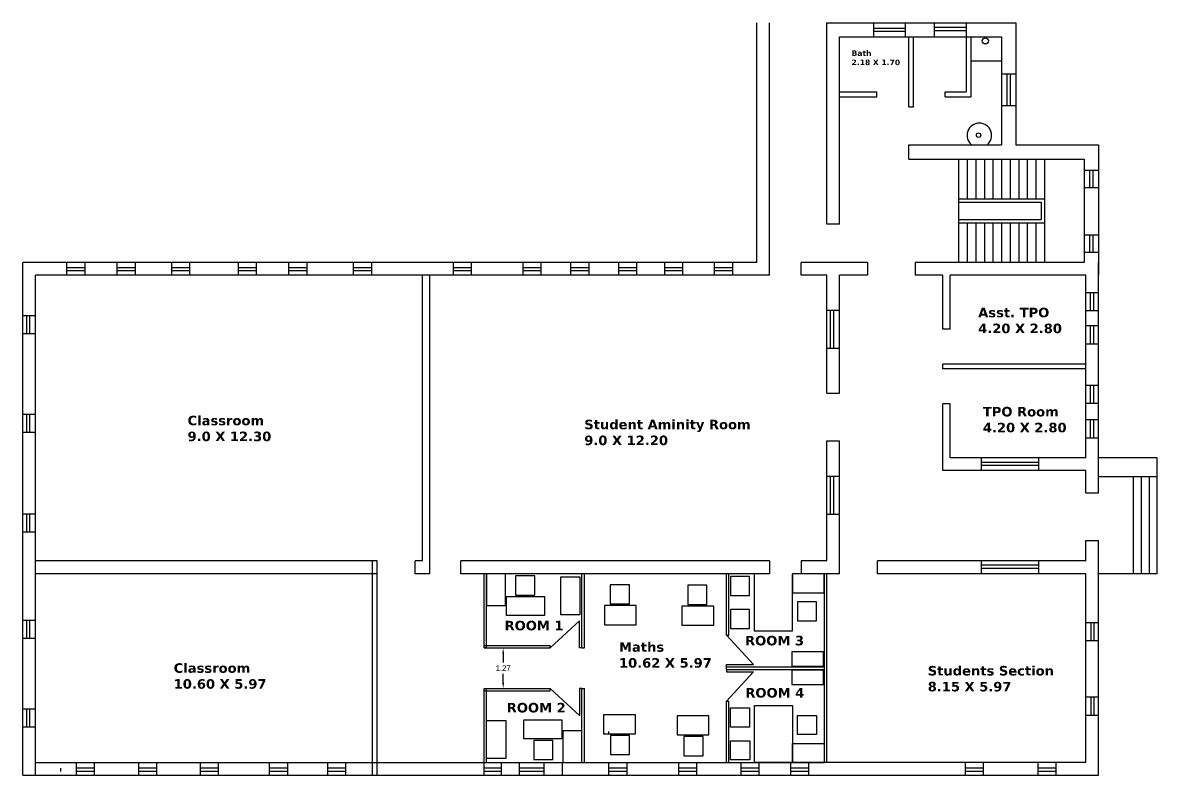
# Model space of a CAD drawing. Header units: inches. Extents: x 9 to 422, y -4 to 100.
# Drawn here: x 65.91 to 101.61, y 74.07 to 97.77 of the extents above; entities that cross this region are included whole.
import ezdxf

# ---------------------------------------------------------------- set-up
doc = ezdxf.new("R2010")
doc.units = ezdxf.units.IN
doc.header["$MEASUREMENT"] = 0
doc.dimstyles.get("Standard").update_dxf_attribs({"dimtxt": 0.18, "dimasz": 0.18, "dimexe": 0.18, "dimexo": 0.0625, "dimgap": 0.09, "dimtad": 0, "dimtih": 1, "dimtoh": 1, "dimdec": 4, "dimzin": 0, "dimdsep": 46, "dimtxsty": 'Standard', "dimcen": 0.09, "dimadec": 0, "dimazin": 0, "dimtfac": 1, "dimtdec": 4, "dimtofl": 0, "dimtmove": 0, "dimatfit": 3, "dimfxl": 1, "dimtolj": 1, "dimtzin": 0, "dimarcsym": 0})

# ---------------------------------------------------------------- blocks, each defined once
blk = doc.blocks.new('*D35')
at = {"color": 0, "lineweight": -2, "transparency": 16777216}
for p, q in [((80.493, 78.079), (81.206, 78.079)), ((81.026, 77.899), (81.026, 77.621)), ((81.026, 76.984), (81.026, 77.261)), ((80.493, 76.804), (81.206, 76.804))]:
    blk.add_line(p, q, dxfattribs=at)
at = {"color": 0, "transparency": 16777216}
for points in [[(80.996, 77.899), (81.056, 77.899), (81.026, 78.079)], [(80.996, 76.984), (81.056, 76.984), (81.026, 76.804)]]:
    blk.add_solid(points, dxfattribs=at)
at = {"layer": 'Defpoints', "color": 0, "transparency": 16777216}
for p in [(80.43, 78.079), (81.026, 78.079), (80.43, 76.804)]:
    blk.add_point(p, dxfattribs=at)
at = {"color": 0, "transparency": 16777216, "insert": (81.026, 77.441), "char_height": 0.18, "attachment_point": 5}
blk.add_mtext('\\A1;1.27', dxfattribs=at)

msp = doc.modelspace()

# ---------------------------------------------------------------- linework, layer by layer
for p, q in [((89.00514, 90.21639), (89.00514, 97.76639)), ((89.40514, 89.81639), (89.40514, 97.76639)), ((91.20514, 97.76639), (97.15514, 97.76639)), ((91.20514, 97.76639), (97.15514, 97.76639)), ((91.20514, 91.41639), (91.20514, 97.76639)), ((92.67636, 97.76639), (92.67636, 97.31639)), ((93.67636, 97.58576), (92.67636, 97.58576)), ((93.67636, 97.48576), (92.67636, 97.48576)), ((93.67636, 97.76639), (93.67636, 97.31639)), ((94.5896, 97.76639), (94.5896, 97.31639)), ((95.5896, 97.60949), (94.5896, 97.60949)), ((95.5896, 97.50949), (94.5896, 97.50949)), ((95.5896, 97.76639), (95.5896, 95.58639)), ((97.15514, 97.76639), (97.15514, 93.91639)), ((91.60514, 97.31639), (96.70514, 97.31639)), ((91.60514, 91.41639), (91.60514, 97.31639)), ((93.78514, 95.11639), (93.78514, 97.31639)), ((93.93514, 95.11639), (93.93514, 97.31639)), ((95.7396, 97.31639), (95.7396, 95.43639)), ((96.70514, 97.31639), (96.70514, 93.91639)), ((95.7396, 96.56639), (96.70514, 96.56639)), ((97.15514, 96.14473), (96.70514, 96.14473)), ((96.88403, 95.14473), (96.88403, 96.14473)), ((96.98403, 95.14473), (96.98403, 96.14473)), ((91.60514, 95.58639), (92.78514, 95.58639)), ((91.60514, 95.43639), (92.78514, 95.43639)), ((92.78514, 95.43639), (92.78514, 95.58639)), ((94.93514, 95.58639), (95.5896, 95.58639)), ((94.93514, 95.43639), (94.93514, 95.58639)), ((94.93514, 95.43639), (95.7396, 95.43639)), ((93.78514, 95.11639), (93.93514, 95.11639)), ((97.15514, 95.14473), (96.70514, 95.14473)), ((93.78514, 93.91639), (96.70514, 93.91639)), ((93.78514, 93.46639), (93.78514, 93.91639)), ((97.15514, 93.91639), (99.75514, 93.91639)), ((99.75514, 93.91639), (99.75514, 89.81639)), ((93.78514, 93.46639), (99.30514, 93.46639)), ((95.35514, 93.46639), (95.35514, 92.11639)), ((95.62514, 93.46639), (95.62514, 92.21639)), ((95.89514, 93.46639), (95.89514, 92.21639)), ((96.16514, 93.46639), (96.16514, 92.21639)), ((96.43514, 93.46639), (96.43514, 92.21639)), ((96.70514, 93.46639), (96.70514, 92.21639)), ((96.97514, 93.46639), (96.97514, 92.21639)), ((97.24514, 93.46639), (97.24514, 92.21639)), ((97.51514, 93.46639), (97.51514, 92.21639)), ((97.78514, 93.46639), (97.78514, 92.21639)), ((98.05514, 93.46639), (98.05514, 90.21639)), ((99.30514, 93.46639), (99.30514, 90.21639)), ((99.30514, 93.12426), (99.75514, 93.12426)), ((99.48598, 92.57426), (99.48598, 93.12426)), ((99.58598, 92.57426), (99.58598, 93.12426)), ((99.30514, 92.57426), (99.75514, 92.57426)), ((95.35514, 92.21639), (98.05514, 92.21639)), ((95.35514, 92.11639), (97.95514, 92.11639)), ((95.35514, 92.11639), (95.35514, 90.21639)), ((97.95514, 92.11639), (97.95514, 91.56639)), ((91.60514, 91.41639), (91.20514, 91.41639)), ((95.35514, 91.56639), (97.95514, 91.56639)), ((95.35514, 91.46639), (98.05514, 91.46639)), ((95.62514, 91.46639), (95.62514, 90.21639)), ((95.89514, 91.46639), (95.89514, 90.21639)), ((96.16514, 91.46639), (96.16514, 90.21639)), ((96.43514, 91.46639), (96.43514, 90.21639)), ((96.70514, 91.46639), (96.70514, 90.21639)), ((96.97514, 91.46639), (96.97514, 90.21639)), ((97.24514, 91.46639), (97.24514, 90.21639)), ((97.51514, 91.46639), (97.51514, 90.21639)), ((97.78514, 91.46639), (97.78514, 90.21639)), ((99.30514, 91.08968), (99.75514, 91.08968)), ((99.48598, 90.53968), (99.48598, 91.08968)), ((99.58598, 90.53968), (99.58598, 91.08968)), ((99.30514, 90.53968), (99.75514, 90.53968)), ((65.91014, 74.06639), (65.91014, 90.21639)), ((89.00514, 90.21639), (65.91014, 90.21639)), ((67.3011, 89.81639), (67.3011, 90.21639)), ((67.3011, 90.05859), (67.8711, 90.05859)), ((67.3011, 89.95859), (67.8711, 89.95859)), ((67.8711, 89.81639), (67.8711, 90.21639)), ((68.88549, 89.81639), (68.88549, 90.21639)), ((68.88549, 90.05859), (69.45549, 90.05859)), ((68.88549, 89.95859), (69.45549, 89.95859)), ((69.45549, 89.81639), (69.45549, 90.21639)), ((70.5992, 89.81639), (70.5992, 90.21639)), ((70.5992, 90.05859), (71.1692, 90.05859)), ((70.5992, 89.95859), (71.1692, 89.95859)), ((71.1692, 89.81639), (71.1692, 90.21639)), ((72.70093, 89.81639), (72.70093, 90.21639)), ((72.70093, 90.05859), (73.27093, 90.05859)), ((72.70093, 89.95859), (73.27093, 89.95859)), ((73.27093, 89.81639), (73.27093, 90.21639)), ((74.28532, 89.81639), (74.28532, 90.21639)), ((74.28532, 90.05859), (74.85532, 90.05859)), ((74.28532, 89.95859), (74.85532, 89.95859)), ((74.85532, 89.81639), (74.85532, 90.21639)), ((76.32238, 89.81639), (76.32238, 90.21639)), ((76.32238, 90.05859), (76.89238, 90.05859)), ((76.32238, 89.95859), (76.89238, 89.95859)), ((76.89238, 89.81639), (76.89238, 90.21639)), ((79.46372, 89.81639), (79.46372, 90.21639)), ((79.46372, 90.05859), (80.03372, 90.05859)), ((79.46372, 89.95859), (80.03372, 89.95859)), ((80.03372, 89.81639), (80.03372, 90.21639)), ((81.65338, 89.81639), (81.65338, 90.21639)), ((81.65338, 90.05859), (82.22338, 90.05859)), ((81.65338, 89.95859), (82.22338, 89.95859)), ((82.22338, 89.81639), (82.22338, 90.21639)), ((83.15934, 89.81639), (83.15934, 90.21639)), ((83.15934, 90.05859), (83.72934, 90.05859)), ((83.15934, 89.95859), (83.72934, 89.95859)), ((83.72934, 89.81639), (83.72934, 90.21639)), ((84.66531, 89.81639), (84.66531, 90.21639)), ((84.66531, 90.05859), (85.23531, 90.05859)), ((84.66531, 89.95859), (85.23531, 89.95859)), ((85.23531, 89.81639), (85.23531, 90.21639)), ((86.10719, 89.81639), (86.10719, 90.21639)), ((86.10719, 90.05859), (86.67719, 90.05859)), ((86.10719, 89.95859), (86.67719, 89.95859)), ((86.67719, 89.81639), (86.67719, 90.21639)), ((87.67725, 89.81639), (87.67725, 90.21639)), ((87.67725, 90.05859), (88.24725, 90.05859)), ((87.67725, 89.95859), (88.24725, 89.95859)), ((88.24725, 89.81639), (88.24725, 90.21639)), ((90.40514, 89.81639), (90.40514, 90.21639)), ((92.48831, 90.21639), (90.40514, 90.21639)), ((92.48831, 90.21639), (90.69579, 90.21639)), ((92.48831, 90.21639), (92.48831, 89.81639)), ((99.30514, 90.21639), (93.98831, 90.21639)), ((99.30514, 90.21639), (93.98831, 90.21639)), ((93.98831, 90.21639), (93.98831, 89.81639)), ((99.75514, 82.96029), (99.75514, 90.21639)), ((66.31014, 74.06639), (66.31014, 89.81639)), ((89.40514, 89.81639), (66.31014, 89.81639)), ((78.49014, 80.81639), (78.49014, 89.81639)), ((78.72014, 80.41639), (78.72014, 89.81639)), ((91.20514, 89.81639), (90.40514, 89.81639)), ((91.20514, 89.81639), (90.69579, 89.81639)), ((91.20514, 86.10305), (91.20514, 89.81639)), ((91.60514, 89.76639), (91.60514, 89.81639)), ((92.48831, 89.81639), (91.60514, 89.81639)), ((92.48831, 89.81639), (91.60514, 89.81639)), ((91.60514, 86.10305), (91.60514, 89.81639)), ((94.85514, 89.81639), (93.98831, 89.81639)), ((94.85514, 89.81639), (93.98831, 89.81639)), ((94.85514, 88.11639), (94.85514, 89.81639)), ((99.35514, 89.81639), (95.08514, 89.81639)), ((99.35514, 89.81639), (95.08514, 89.81639)), ((95.08514, 88.11639), (95.08514, 89.81639)), ((99.35514, 84.06639), (99.35514, 89.81639)), ((99.75514, 89.26456), (99.35514, 89.26456)), ((99.49546, 89.26456), (99.49546, 88.69456)), ((99.59546, 89.26456), (99.59546, 88.69456)), ((66.31014, 88.53523), (65.91014, 88.53523)), ((66.02779, 88.53523), (66.02779, 87.96523)), ((66.12779, 88.53523), (66.12779, 87.96523)), ((91.20514, 88.71486), (91.60514, 88.71486)), ((91.31432, 88.71486), (91.31432, 87.51486)), ((91.41432, 88.71486), (91.41432, 87.51486)), ((99.75514, 88.69456), (99.35514, 88.69456)), ((99.75514, 88.21644), (99.35514, 88.21644)), ((99.49546, 88.21644), (99.49546, 87.64644)), ((99.59546, 88.21644), (99.59546, 87.64644)), ((66.31014, 87.96523), (65.91014, 87.96523)), ((95.08514, 88.11639), (94.85514, 88.11639)), ((91.20514, 87.51486), (91.60514, 87.51486)), ((99.75514, 87.64644), (99.35514, 87.64644)), ((99.35514, 87.01639), (94.85514, 87.01639)), ((94.85514, 86.86639), (94.85514, 87.01639)), ((99.35514, 86.86639), (94.85514, 86.86639)), ((91.20514, 86.10305), (91.60514, 86.10305)), ((99.75514, 86.34648), (99.35514, 86.34648)), ((99.49546, 86.34648), (99.49546, 85.76737)), ((99.59546, 86.34648), (99.59546, 85.76737)), ((94.85514, 83.66639), (94.85514, 85.76639)), ((95.08514, 85.76639), (94.85514, 85.76639)), ((95.08514, 84.06639), (95.08514, 85.76639)), ((99.75514, 85.77648), (99.35514, 85.77648)), ((66.31014, 85.42999), (65.91014, 85.42999)), ((66.02779, 85.42999), (66.02779, 84.85999)), ((66.12779, 85.42999), (66.12779, 84.85999)), ((99.75514, 85.25605), (99.35514, 85.25605)), ((99.49546, 85.25605), (99.49546, 84.68605)), ((99.59546, 85.25605), (99.59546, 84.68605)), ((66.31014, 84.85999), (65.91014, 84.85999)), ((91.20514, 80.81639), (91.20514, 84.60305)), ((91.20514, 84.60305), (91.60514, 84.60305)), ((91.60514, 80.4146), (91.60514, 84.60305)), ((99.75514, 84.68605), (99.35514, 84.68605)), ((99.35514, 84.06639), (95.08514, 84.06639)), ((96.06662, 84.06639), (96.06662, 83.66639)), ((97.86662, 83.91876), (96.06662, 83.91876)), ((97.86662, 84.06639), (97.86662, 83.66639)), ((101.60514, 84.06639), (99.75514, 84.06639)), ((101.60514, 80.4146), (101.60514, 84.06639)), ((99.35514, 83.66639), (94.85514, 83.66639)), ((97.86662, 83.81876), (96.06662, 83.81876)), ((99.35514, 82.96029), (99.35514, 83.66639)), ((91.20514, 83.48718), (91.60514, 83.48718)), ((91.31432, 83.48718), (91.31432, 82.28718)), ((91.41432, 83.48718), (91.41432, 82.28718)), ((101.60514, 83.46639), (99.75514, 83.46639)), ((100.85514, 80.4146), (100.85514, 83.46639)), ((101.10514, 80.4146), (101.10514, 83.46639)), ((101.35514, 80.4146), (101.35514, 83.46639)), ((99.35514, 82.96029), (99.75514, 82.96029)), ((66.31014, 82.29206), (65.91014, 82.29206)), ((66.02779, 82.29206), (66.02779, 81.72206)), ((66.12779, 82.29206), (66.12779, 81.72206)), ((91.20514, 82.28718), (91.60514, 82.28718)), ((66.31014, 81.72206), (65.91014, 81.72206)), ((99.35514, 80.81639), (99.35514, 81.46029)), ((99.35514, 81.46029), (99.75514, 81.46029)), ((99.75514, 74.06639), (99.75514, 81.46029)), ((77.06014, 80.81639), (66.31014, 80.81639)), ((76.91014, 74.06639), (76.91014, 80.81639)), ((77.06014, 74.06639), (77.06014, 80.81639)), ((78.49014, 80.81639), (78.26014, 80.81639)), ((78.26014, 80.41639), (78.26014, 80.81639)), ((79.69014, 80.41639), (79.69014, 80.81639)), ((89.40514, 80.81639), (79.69014, 80.81639)), ((89.40514, 80.81639), (89.40514, 80.4146)), ((91.20514, 80.81639), (90.40514, 80.81639)), ((90.40514, 80.81639), (90.40514, 80.4146)), ((99.35514, 80.81639), (92.80514, 80.81639)), ((92.80514, 80.4146), (92.80514, 80.81639)), ((96.06662, 80.81639), (96.06662, 80.4146)), ((97.86662, 80.67941), (96.06662, 80.67941)), ((97.86662, 80.81639), (97.86662, 80.4146)), ((77.06014, 80.41639), (66.31014, 80.41639)), ((78.49014, 80.41639), (78.26014, 80.41639)), ((78.72014, 80.41639), (78.49014, 80.41639)), ((89.40514, 80.41639), (79.69014, 80.41639)), ((80.43014, 78.07889), (80.43014, 80.41639)), ((81.10131, 80.41616), (80.50131, 80.41616)), ((80.50131, 80.41616), (80.50131, 79.41616)), ((80.50514, 78.07889), (80.50514, 80.41639)), ((81.10131, 79.41616), (81.10131, 80.41616)), ((82.01814, 80.34386), (81.41814, 80.34386)), ((81.41814, 80.34386), (81.41814, 79.74386)), ((82.01814, 79.74386), (82.01814, 80.34386)), ((82.84166, 79.11557), (82.84166, 80.31557)), ((82.84166, 80.31557), (83.44166, 80.31557)), ((83.44166, 80.31557), (83.44166, 79.11557)), ((83.50514, 78.07889), (83.50514, 80.41639)), ((83.58014, 78.07889), (83.58014, 80.41639)), ((88.05514, 78.47889), (88.05514, 80.41639)), ((88.13014, 78.47889), (88.13014, 80.41639)), ((88.78012, 80.3251), (88.18012, 80.3251)), ((88.18012, 80.3251), (88.18012, 79.7251)), ((88.78012, 79.7251), (88.78012, 80.3251)), ((89.40514, 80.4146), (88.92692, 80.4146)), ((88.92692, 80.4146), (88.92692, 78.6146)), ((90.12692, 78.6146), (90.12692, 80.4146)), ((90.12692, 80.4146), (90.12692, 79.8146)), ((91.60514, 80.4146), (90.12692, 80.4146)), ((91.60514, 80.41639), (90.40514, 80.41639)), ((91.12692, 79.8146), (91.12692, 80.4146)), ((91.13014, 74.46639), (91.13014, 80.41639)), ((91.20514, 74.46612), (91.20514, 80.41639)), ((99.35514, 80.41639), (92.80514, 80.41639)), ((99.35514, 80.4146), (92.80514, 80.4146)), ((97.86662, 80.57941), (96.06662, 80.57941)), ((99.35514, 74.46612), (99.35514, 80.41639)), ((101.60514, 80.4146), (99.75514, 80.4146)), ((84.99567, 80.06288), (84.39567, 80.06288)), ((84.39567, 80.06288), (84.39567, 79.46288)), ((84.99567, 79.46288), (84.99567, 80.06288)), ((87.43558, 80.05023), (86.83558, 80.05023)), ((86.83558, 80.05023), (86.83558, 79.45023)), ((87.43558, 79.45023), (87.43558, 80.05023)), ((81.12928, 79.09427), (81.12928, 79.69427)), ((81.12928, 79.69427), (82.32928, 79.69427)), ((81.41814, 79.74386), (82.01814, 79.74386)), ((82.32928, 79.69427), (82.32928, 79.09427)), ((88.18012, 79.7251), (88.78012, 79.7251)), ((90.12692, 79.8146), (91.12692, 79.8146)), ((80.50131, 79.41616), (81.10131, 79.41616)), ((84.21063, 79.40952), (84.21063, 78.80952)), ((85.21063, 79.40952), (84.21063, 79.40952)), ((84.39567, 79.46288), (84.99567, 79.46288)), ((85.21063, 78.80952), (85.21063, 79.40952)), ((86.65053, 79.39687), (86.65053, 78.79687)), ((87.65053, 79.39687), (86.65053, 79.39687)), ((86.83558, 79.45023), (87.43558, 79.45023)), ((87.65053, 78.79687), (87.65053, 79.39687)), ((88.77309, 79.29278), (88.17309, 79.29278)), ((88.17309, 79.29278), (88.17309, 78.69278)), ((88.77309, 78.69278), (88.77309, 79.29278)), ((90.8866, 79.52962), (90.2866, 79.52962)), ((90.2866, 79.52962), (90.2866, 78.92962)), ((90.8866, 78.92962), (90.8866, 79.52962)), ((66.31014, 78.94629), (65.91014, 78.94629)), ((66.02779, 78.94629), (66.02779, 78.37629)), ((66.12779, 78.94629), (66.12779, 78.37629)), ((82.32928, 79.09427), (81.12928, 79.09427)), ((83.43014, 78.92889), (82.50514, 78.07889)), ((83.44166, 79.11557), (82.84166, 79.11557)), ((83.43014, 78.07889), (83.43014, 78.92889)), ((90.2866, 78.92962), (90.8866, 78.92962)), ((84.21063, 78.80952), (85.21063, 78.80952)), ((86.65053, 78.79687), (87.65053, 78.79687)), ((88.17309, 78.69278), (88.77309, 78.69278)), ((88.92692, 78.6146), (90.12692, 78.6146)), ((99.75514, 78.86835), (99.35514, 78.86835)), ((99.52353, 78.29835), (99.52353, 78.86835)), ((99.62353, 78.29835), (99.62353, 78.86835)), ((66.31014, 78.37629), (65.91014, 78.37629)), ((88.05514, 78.47889), (88.13014, 78.47889)), ((88.90514, 77.55389), (88.05514, 78.47889)), ((99.75514, 78.29835), (99.35514, 78.29835)), ((80.43014, 78.15389), (82.50514, 78.15389)), ((80.43014, 78.07889), (82.50514, 78.07889)), ((80.50514, 78.07889), (80.43014, 78.07889)), ((82.50514, 78.07889), (82.50514, 78.15389)), ((83.50514, 78.07889), (83.43014, 78.07889)), ((83.50514, 78.07889), (83.58014, 78.07889)), ((91.10524, 77.95218), (90.10524, 77.95218)), ((90.10524, 77.95218), (90.10524, 77.50218)), ((91.10524, 77.50218), (91.10524, 77.95218)), ((88.05514, 77.47889), (88.05514, 77.55389)), ((88.05514, 77.55389), (88.90514, 77.55389)), ((88.05514, 77.40389), (88.05514, 77.47889)), ((88.05514, 77.47889), (91.13014, 77.47889)), ((90.10524, 77.50218), (91.10524, 77.50218)), ((88.05514, 77.40389), (91.13014, 77.40389)), ((88.05514, 77.40389), (88.05514, 77.32889)), ((88.05514, 77.32889), (88.90514, 77.32889)), ((88.90514, 77.32889), (88.05514, 76.40389)), ((91.10595, 77.37904), (90.10595, 77.37904)), ((90.10595, 77.37904), (90.10595, 76.92904)), ((91.10595, 76.92904), (91.10595, 77.37904)), ((80.43014, 74.06639), (80.43014, 76.80389)), ((80.43014, 76.80389), (82.50514, 76.80389)), ((80.43014, 76.80389), (80.50514, 76.80389)), ((80.50514, 74.46639), (80.50514, 76.80389)), ((82.50514, 76.72889), (82.50514, 76.80389)), ((83.43014, 75.95389), (82.50514, 76.80389)), ((83.50514, 76.80389), (83.43014, 76.80389)), ((83.43014, 76.80389), (83.43014, 75.95389)), ((83.50514, 74.46639), (83.50514, 76.80389)), ((83.50514, 76.80389), (83.58014, 76.80389)), ((83.58014, 74.46639), (83.58014, 76.80389)), ((90.10595, 76.92904), (91.10595, 76.92904)), ((80.43014, 76.72889), (82.50514, 76.72889)), ((88.05514, 74.46639), (88.05514, 76.40389)), ((88.05514, 76.40389), (88.13014, 76.40389)), ((88.13014, 74.46639), (88.13014, 76.40389)), ((99.75514, 76.52378), (99.35514, 76.52378)), ((99.52353, 75.95378), (99.52353, 76.52378)), ((99.62353, 75.95378), (99.62353, 76.52378)), ((66.31014, 76.15331), (65.91014, 76.15331)), ((66.02779, 76.15331), (66.02779, 75.58331)), ((66.12779, 76.15331), (66.12779, 75.58331)), ((88.17446, 75.58795), (88.17446, 76.18795)), ((88.17446, 76.18795), (88.77446, 76.18795)), ((88.77446, 76.18795), (88.77446, 75.58795)), ((88.92829, 76.26612), (90.12829, 76.26612)), ((88.92829, 74.46612), (88.92829, 76.26612)), ((90.12829, 76.26612), (90.12829, 74.46612)), ((80.50632, 75.79206), (81.10632, 75.79206)), ((80.50632, 74.59206), (80.50632, 75.79206)), ((80.50636, 75.20605), (80.50636, 75.80605)), ((81.10632, 75.79206), (81.10632, 74.59206)), ((81.67497, 75.21336), (81.67497, 75.81336)), ((81.67497, 75.81336), (82.87497, 75.81336)), ((82.87497, 75.81336), (82.87497, 75.21336)), ((85.18534, 75.97612), (84.18534, 75.97612)), ((84.18534, 75.97612), (84.18534, 75.37612)), ((85.18534, 75.37612), (85.18534, 75.97612)), ((87.49883, 75.93817), (86.49883, 75.93817)), ((86.49883, 75.93817), (86.49883, 75.33817)), ((87.49883, 75.33817), (87.49883, 75.93817)), ((90.28797, 75.35111), (90.28797, 75.95111)), ((90.28797, 75.95111), (90.88797, 75.95111)), ((90.88797, 75.95111), (90.88797, 75.35111)), ((99.75514, 75.95378), (99.35514, 75.95378)), ((66.31014, 75.58331), (65.91014, 75.58331)), ((83.50423, 75.46986), (82.90423, 75.46986)), ((82.90423, 75.46986), (82.90423, 74.46986)), ((83.50423, 74.46986), (83.50423, 75.46986)), ((84.18534, 75.37612), (85.18534, 75.37612)), ((84.34156, 75.44342), (84.34156, 75.37612)), ((85.00029, 75.32277), (84.40029, 75.32277)), ((84.40029, 75.32277), (84.40029, 74.72277)), ((85.00029, 74.72277), (85.00029, 75.32277)), ((86.49883, 75.33817), (87.49883, 75.33817)), ((88.77446, 75.58795), (88.17446, 75.58795)), ((90.88797, 75.35111), (90.28797, 75.35111)), ((82.87497, 75.21336), (81.67497, 75.21336)), ((82.58611, 75.16377), (81.98611, 75.16377)), ((81.98611, 75.16377), (81.98611, 74.56377)), ((82.58611, 74.56377), (82.58611, 75.16377)), ((87.31378, 75.28481), (86.71378, 75.28481)), ((86.71378, 75.28481), (86.71378, 74.68481)), ((87.31378, 74.68481), (87.31378, 75.28481)), ((88.18149, 74.55563), (88.18149, 75.15563)), ((88.18149, 75.15563), (88.78149, 75.15563)), ((88.78149, 75.15563), (88.78149, 74.55563)), ((90.12829, 74.46612), (90.12829, 75.06612)), ((90.12829, 75.06612), (91.12829, 75.06612)), ((91.12829, 75.06612), (91.12829, 74.46612)), ((84.40029, 74.72277), (85.00029, 74.72277)), ((86.71378, 74.68481), (87.31378, 74.68481)), ((66.31014, 74.46639), (81.53161, 74.46639)), ((67.10208, 74.28834), (67.10208, 74.18834)), ((67.58785, 74.46639), (67.58785, 74.06639)), ((68.15785, 74.28834), (67.58785, 74.28834)), ((68.15785, 74.46639), (68.15785, 74.06639)), ((69.55262, 74.46639), (69.55262, 74.06639)), ((70.12262, 74.28834), (69.55262, 74.28834)), ((70.12262, 74.46639), (70.12262, 74.06639)), ((71.49083, 74.46639), (71.49083, 74.06639)), ((72.06083, 74.28834), (71.49083, 74.28834)), ((72.06083, 74.46639), (72.06083, 74.06639)), ((73.66801, 74.46639), (73.66801, 74.06639)), ((74.23801, 74.28834), (73.66801, 74.28834)), ((74.23801, 74.46639), (74.23801, 74.06639)), ((75.50002, 74.46639), (75.50002, 74.06639)), ((76.07002, 74.28834), (75.50002, 74.28834)), ((76.07002, 74.46639), (76.07002, 74.06639)), ((80.96161, 74.28834), (80.43014, 74.28834)), ((81.10632, 74.59206), (80.50632, 74.59206)), ((80.96161, 74.46639), (80.96161, 74.06639)), ((81.53161, 74.46639), (81.53161, 74.06639)), ((81.53161, 74.46639), (91.13014, 74.46639)), ((82.30886, 74.28834), (81.53161, 74.28834)), ((81.98611, 74.56377), (82.58611, 74.56377)), ((82.30886, 74.46639), (82.30886, 74.06639)), ((82.87886, 74.46639), (82.87886, 74.06639)), ((82.90423, 74.46986), (83.50423, 74.46986)), ((84.34156, 74.46639), (84.34156, 74.06639)), ((84.91156, 74.28834), (84.34156, 74.28834)), ((84.91156, 74.46639), (84.91156, 74.06639)), ((86.53971, 74.46639), (86.53971, 74.06639)), ((87.10971, 74.28834), (86.53971, 74.28834)), ((87.10971, 74.46639), (87.10971, 74.06639)), ((88.78149, 74.55563), (88.18149, 74.55563)), ((88.5015, 74.46639), (88.5015, 74.06639)), ((89.0715, 74.28834), (88.5015, 74.28834)), ((90.12829, 74.46612), (88.92829, 74.46612)), ((89.0715, 74.46639), (89.0715, 74.06639)), ((90.06148, 74.46639), (90.06148, 74.06639)), ((90.63148, 74.28834), (90.06148, 74.28834)), ((99.35514, 74.46612), (90.12829, 74.46612)), ((90.63148, 74.46639), (90.63148, 74.06639)), ((95.55787, 74.46612), (95.55787, 74.06639)), ((96.12787, 74.28834), (95.55787, 74.28834)), ((96.12787, 74.46612), (96.12787, 74.06639)), ((97.84365, 74.46612), (97.84365, 74.06639)), ((98.41365, 74.28834), (97.84365, 74.28834)), ((98.41365, 74.46612), (98.41365, 74.06639)), ((65.91014, 74.06639), (99.75514, 74.06639)), ((68.15785, 74.18834), (67.58785, 74.18834)), ((70.12262, 74.18834), (69.55262, 74.18834)), ((72.06083, 74.18834), (71.49083, 74.18834)), ((74.23801, 74.18834), (73.66801, 74.18834)), ((76.07002, 74.18834), (75.50002, 74.18834)), ((80.96161, 74.18834), (80.43014, 74.18834)), ((82.30886, 74.18834), (81.53161, 74.18834)), ((84.91156, 74.18834), (84.34156, 74.18834)), ((87.10971, 74.18834), (86.53971, 74.18834)), ((89.0715, 74.18834), (88.5015, 74.18834)), ((90.63148, 74.18834), (90.06148, 74.18834)), ((96.12787, 74.18834), (95.55787, 74.18834)), ((98.41365, 74.18834), (97.84365, 74.18834))]:
    msp.add_line(p, q)
for centre, radius in [((96.19443, 97.19216), 0.09653), ((95.98243, 94.22324), 0.07038)]:
    msp.add_circle(centre, radius)
msp.add_arc((96.00591, 94.21737), 0.3871, 308.964759, 231.035241)

# ---------------------------------------------------------------- texts
at = {"attachment_point": 1}
for s, insert, char_height, width in [('{\\fVerdana|b1|i0|c0|p34;Bath\\P2.18 X 1.70}', (91.98648, 96.8935), 0.1738292, 8.78742), ('{\\fVerdana|b1|i0|c0|p34;Asst. TPO\\P4.20 X 2.80}', (95.96994, 88.78973), 0.3, 15.1656101), ('{\\fVerdana|b1|i0|c0|p34;TPO Room\\P4.20 X 2.80}', (96.11754, 85.66737), 0.3, 15.1656101), ('{\\fVerdana|b1|i0|c0|p34;Classroom\\P9.0 X 12.30}', (71.09713, 85.38905), 0.3, 15.1656101), ('{\\fVerdana|b1|i0|c0|p34;Student Aminity Room\\P9.0 X 12.20}', (83.5773, 85.26434), 0.3, 15.1656101), ('{\\fVerdana|b1|i0|c0|p34;ROOM 1}', (81.06952, 78.93194), 0.3, 15.1656101), ('{\\fVerdana|b1|i0|c0|p34;Maths\\P10.62 X 5.97}', (84.6693, 78.25735), 0.3, 15.1656101), ('{\\fVerdana|b1|i0|c0|p34;ROOM 3}', (88.63547, 78.45868), 0.3, 15.1656101), ('{\\fVerdana|b1|i0|c0|p34;Classroom\\P10.60 X 5.97}', (70.66032, 77.59459), 0.3, 15.1656101), ('{\\fVerdana|b1|i0|c0|p34;Students Section\\P8.15 X 5.97}', (94.38227, 77.51013), 0.3, 15.1656101), ('{\\fVerdana|b1|i0|c0|p34;ROOM 4}', (88.64435, 76.81536), 0.3, 15.1656101), ('{\\fVerdana|b1|i0|c0|p34;ROOM 2}', (81.13817, 76.34699), 0.3, 15.1656101)]:
    msp.add_mtext(s, dxfattribs=dict(at, insert=insert, char_height=char_height, width=width))

# ---------------------------------------------------------------- dimensions: what is measured, and where the dimension line sits
dim = msp.add_linear_dim(base=(81.0259222123, 78.0788894336), p1=(80.4301443953, 76.8038894336), p2=(80.4301443953, 78.0788894336), angle=90, dimstyle='Standard', override={"dimdec": 2})
dim.commit()
dim.dimension.update_dxf_attribs({"geometry": '*D35', "text_midpoint": (81.0259222123, 77.4413894336)})

doc.saveas('drawing.dxf')
